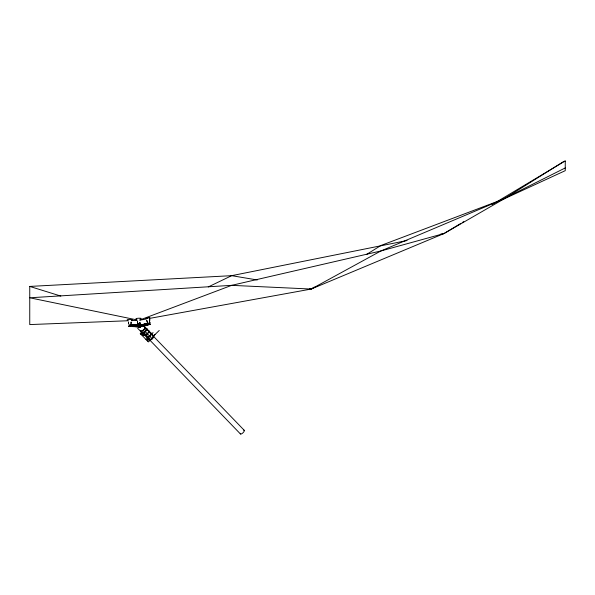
<?xml version="1.0" encoding="UTF-8"?>
<svg xmlns="http://www.w3.org/2000/svg" width="595" height="595" viewBox="0 0 595 595"><rect width="100%" height="100%" fill="white"/><g stroke="black" fill="none" stroke-linecap="round" stroke-linejoin="round"><path stroke-width="0.89" d="M137.646 326.551L140.68 326.923L129.174 326.447C134.708 325.331 126.058 324.647 129.42 325.145M138.702 326.246L138.687 326.908L140.651 326.915M139.855 326.945L140.123 325.785M138.672 325.896L138.635 326.96L138.04 326.9M140.033 326.781L140.056 326.127M131.056 323.472L131.212 322.163M141.484 334.07L142.264 334.992L142.815 334.13M142.138 334.68C142.153 336.309 144.25 334.256 142.525 334.264M131.064 322.118L131.004 323.687M149.709 319.032L149.546 321.419M147.686 339.47L147.121 339.968L146.601 339.433M149.732 319.061L149.672 321.345M137.735 324.498C137.185 323.107 141.521 323.1 140.665 325.182L140.093 322.773L139.557 322.587M140.167 323.754L139.528 323.955M150.029 322.668L149.628 322.84M141.907 334.145L141.885 334.658M147.032 339.447L147.441 340.303L147.932 339.433M141.878 331.832L140.212 333.468L148.371 341.917L150.297 340.176A3.228 1.123 -44 0 0 153.622 337.008A3.228 1.123 -44 0 0 152.528 335.833M140.532 333.802L141.677 332.694A1.316 0.461 -44 0 0 142.012 332.33M140.851 334.13L141.997 333.029A1.316 0.461 -44 0 1 142.971 332.404A2.566 0.9 -44 0 0 145.686 330.24A2.566 0.9 -44 0 0 145.596 328.656M146.653 328.581A3.161 1.101 -44 0 1 145.351 331.69A3.161 1.101 -44 0 1 142.205 332.873L142.592 332.501A2.633 0.922 -44 0 0 145.225 331.556A2.633 0.922 -44 0 0 146.258 328.953L146.653 328.581L153.51 335.684L153.116 336.056L148.757 331.541M141.171 334.464L143.097 332.724A3.228 1.123 -44 0 0 146.229 329.898A3.228 1.123 -44 0 0 145.946 328.172M145.976 339.433L148.557 336.941M150.49 335.067L153.071 332.575M147.411 340.928C149.769 340.013 146.288 338.994 147.701 340.63M159.237 330.463L153.718 335.796L154.99 334.568M145.024 335.543L145.5 335.208A3.228 1.123 -44 0 0 148.624 332.382A3.228 1.123 -44 0 0 148.348 330.664M147.426 338.027L147.902 337.692A3.228 1.123 -44 0 0 151.026 334.873A3.228 1.123 -44 0 0 150.743 333.148M314.346 287.088L311.215 289.051L149.873 318.34M366.803 254.303L380.897 245.49L498.603 200.984M137.118 319.954L29.75 297.783L231.663 285.347L311.215 289.051L443.996 233.552L460.627 223.542M462.211 222.589L463.795 221.63M492.31 204.472L565.25 160.925L565.25 170.668L503.801 199.02L380.897 250.964L311.215 289.051L309.385 288.739M139.803 319.998L231.663 285.347L380.897 250.964L443.996 233.552L503.801 199.02L563.606 161.565L565.25 161.067M138.323 324.074L137.609 324.26L137.757 324.959M565.25 167.931L501.206 200.002M208.272 286.931L231.663 275.671L407.039 240.544M140.018 325.287L141.179 324.729A2.849 0.483 -10.3 0 1 142.54 324.654M137.72 322.817L137.676 325.264L138.3 326.96M140.822 326.588L140.227 324.959L137.676 325.264M147.88 323.033L147.463 323.211L147.895 323.219M138.776 326.967L140.792 326.387M135.288 325.331L135.824 325.22M149.665 318.02C151.844 316.949 143.254 318.578 146.006 318.697M143.335 325.978L150.319 323.933L149.68 323.963M140.509 325.108L148.066 322.973M141.134 325.086L147.902 323.174M141.305 325.197L147.694 323.39M143.7 325.569L144.86 325.242M146.02 324.915L147.181 324.58M139.565 323.085L140.093 322.773L140.294 325.011M141 326.603L140.1 326.886M149.65 323.167L139.899 325.398M148.445 324.223L149.568 323.978M147.791 323.494C146.727 323.784 149.3 323.115 148.259 324.736L139.022 326.96L138.799 325.919M140.212 326.96L140.74 326.774L140.093 326.953M142.733 326.186L150.238 324.349L148.259 324.736M140.985 325.257L147.701 323.635M140.286 326.105L140.42 326.744L139.453 326.96M440.389 234.229L443.996 233.552M139.847 320.162L146.229 319.002M141.268 325.234L143.083 324.907A5.117 0.506 -10.3 0 0 140.859 325.034A6.024 0.967 -3.5 0 0 140.1 325.004M147.151 318.548L146.645 318.623M149.605 322.654L150.037 322.646M130.625 324.766L131.16 324.677L130.64 324.558M127.828 320.757L29.75 324.58L29.75 286.426L231.663 275.671L257.263 279.977M131.532 320.616L137.088 320.4M130.788 325.168L137.75 325.428M129.108 326.365L128.587 326.387L129.174 326.447M131.584 325.249L136.344 325.472M130.543 324.543L137.095 325.182M130.721 324.721L136.828 325.309M130.335 324.84L136.292 325.413M135.861 326.372L136.456 326.432M132.678 326.38L137.438 326.841M137.661 323.159L137.757 324.163M29.75 286.426L60.816 296.072M135.31 325.696L135.4 325.725A3.838 0.892 -2.2 0 1 137.69 325.034A6.024 0.967 -3.5 0 0 137.14 325.078A3.235 0.476 -2.2 0 0 136.672 325.123M140.145 323.97L140.494 325.175M144.763 327.287L244.225 430.304M146.258 328.953L147.508 330.247M144.868 331.184L152.223 338.808M143.544 332.174L150.743 339.633M142.971 332.404L150.171 339.857A2.566 0.9 -44 0 0 152.603 338.064A2.566 0.9 -44 0 0 153.227 336.16M143.097 332.724L150.297 340.176M140.978 330.946L142.904 332.94M149.962 340.251L240.439 433.963M142.629 333.059L149.828 340.511M137.646 328.254L140.599 331.311M141.677 332.694L143.797 334.888M146.601 320.363L147.21 321.94M146.853 320.326L147.404 322.2M128.408 322.118L128.654 323.382M138.152 326.566L138.271 326.938L138.159 326.06M137.393 321.374L137.542 322.014M128.431 322.029L128.609 323.568M149.635 323.777L149.724 324.178M140.197 325.762L140.427 326.804M138.91 326.238L139.052 326.878M149.538 323.955L149.657 324.52M137.527 321.984L137.512 321.397M144.354 326.848A3.161 1.101 -44 0 1 144.942 328.276A3.161 1.101 -44 0 1 141.96 331.155A3.161 1.101 -44 0 1 140.546 330.522M140.123 324.751A4.983 1.205 -3 0 1 141.179 324.729M149.717 317.804A2.633 0.446 -10.3 0 1 148.951 318.035M147.196 318.377A2.633 0.446 -10.3 0 1 146.058 318.466M136.567 319.054A2.633 0.424 -3.5 0 1 136.887 318.422A2.633 0.424 -3.5 0 1 140.636 318.273A2.633 0.424 -3.5 0 1 140.063 318.913M128.252 320.274A2.633 0.387 -2 0 1 127.65 319.738A2.633 0.387 -2 0 1 131.465 319.552A2.633 0.387 -2 0 1 131.592 320.11M153.227 336.086A2.633 0.922 -44 0 1 152.528 338.183A2.633 0.922 -44 0 1 149.888 339.938M144.511 327.176A2.633 0.922 -44 0 1 143.581 329.712A2.633 0.922 -44 0 1 140.889 330.761M152.632 335.825A3.161 1.101 -44 0 1 153.51 335.684M150.825 333.676A2.566 0.9 -44 0 1 150.2 335.573A2.566 0.9 -44 0 1 147.768 337.372A1.316 0.461 -44 0 0 147.24 337.633M148.43 331.192A2.566 0.9 -44 0 1 147.805 333.088A2.566 0.9 -44 0 1 145.366 334.888A1.316 0.461 -44 0 0 144.905 335.104M149.642 340.117A1.316 0.461 -44 0 1 150.171 339.857M243.69 430.207A2.633 0.922 -44 0 1 244.002 431.524A2.633 0.922 -44 0 1 241.533 433.852A2.633 0.922 -44 0 1 240.395 433.316M142.443 335.067C143.335 336.993 143.953 333.297 142.443 335.067"/></g></svg>
